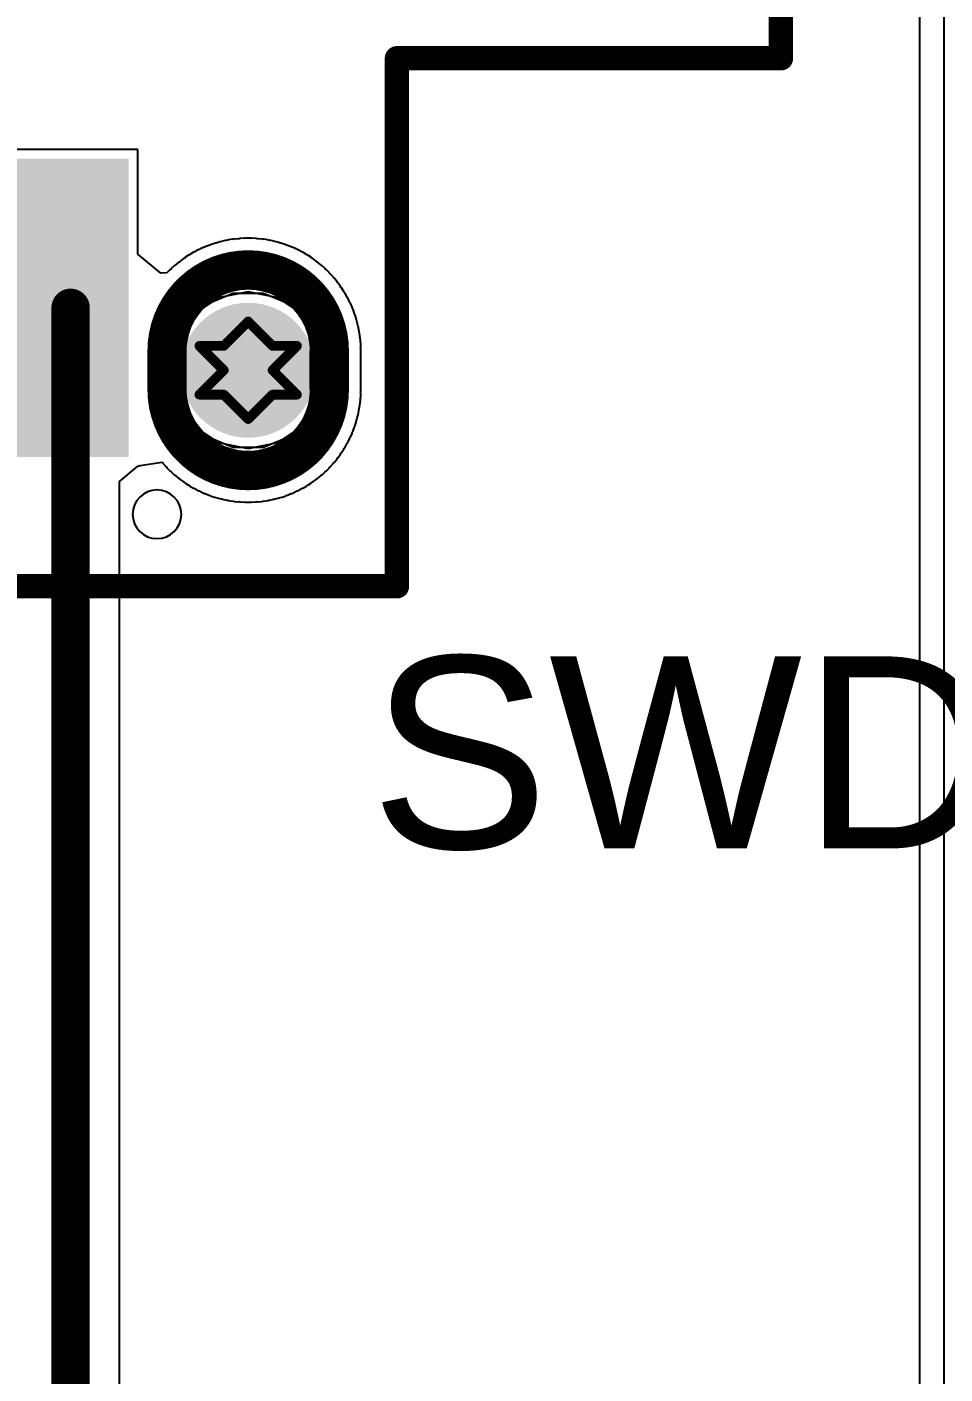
# Model space of a CAD drawing. Header units: inches. Extents: x -3 to 423, y -3 to 110.
# Drawn here: x 58.34 to 63.12, y 69.77 to 76.79 of the extents above; entities that cross this region are included whole.
import ezdxf

# ---------------------------------------------------------------- set-up
doc = ezdxf.new("R2010")
doc.units = ezdxf.units.IN
for name, color, linetype in [('Bottom Layer', 5, 'Continuous'), ('Bottom Solder', 6, 'Continuous'), ('Drill Drawing', 1, 'Continuous'), ('Mechanical 1', 6, 'Continuous'), ('Mid Layer', 16, 'Continuous'), ('Mid Layer 2', 76, 'Continuous'), ('Multi-Layer', 9, 'Continuous'), ('Pad Holes', 156, 'Continuous'), ('Top Layer', 1, 'Continuous'), ('Top Overlay', 2, 'Continuous'), ('Top Paste', 8, 'Continuous'), ('Top Solder', 216, 'Continuous')]:
    doc.layers.add(name, color=color, linetype=linetype)
doc.styles.add('Arial', font='', dxfattribs={"height": 0.2})
doc.styles.get('Arial').set_extended_font_data('Arial')

msp = doc.modelspace()

# ---------------------------------------------------------------- hatches: boundary and pattern name
at = {"layer": 'Bottom Layer'}
h = msp.add_hatch(color=5, dxfattribs=at)
edge = h.paths.add_edge_path()
edge.add_arc((59.495, 75), 0.25, 0, 360)
at = {"layer": 'Bottom Solder'}
h = msp.add_hatch(color=6, dxfattribs=at)
edge = h.paths.add_edge_path()
edge.add_arc((59.495, 75), 0.3516, 0, 360)
at = {"layer": 'Mid Layer'}
h = msp.add_hatch(color=16, dxfattribs=at)
edge = h.paths.add_edge_path()
edge.add_arc((59.495, 75), 0.25, 0, 360)
at = {"layer": 'Mid Layer 2'}
h = msp.add_hatch(color=76, dxfattribs=at)
edge = h.paths.add_edge_path()
edge.add_arc((59.495, 75), 0.25, 0, 360)
at = {"layer": 'Multi-Layer'}
h = msp.add_hatch(color=9, dxfattribs=at)
edge = h.paths.add_edge_path()
edge.add_arc((59.495, 75), 0.25, 0, 360)
at = {"layer": 'Pad Holes'}
h = msp.add_hatch(color=7, dxfattribs=at)
edge = h.paths.add_edge_path()
edge.add_arc((59.495, 75), 0.25, 0, 360)
at = {"layer": 'Top Layer'}
msp.add_hatch(color=1, dxfattribs=at).paths.add_polyline_path([(58.77, 74.65), (58.37, 74.65), (58.37, 76), (58.77, 76)])
h = msp.add_hatch(color=1, dxfattribs=at)
edge = h.paths.add_edge_path()
edge.add_arc((59.495, 75), 0.25, 0, 360)
at = {"layer": 'Top Paste'}
msp.add_hatch(color=8, dxfattribs=at).paths.add_polyline_path([(58.77, 74.65), (58.37, 74.65), (58.37, 76), (58.77, 76)])
at = {"layer": 'Top Solder'}
msp.add_hatch(color=216, dxfattribs=at).paths.add_polyline_path([(58.8716, 74.5484), (58.2684, 74.5484), (58.2684, 76.1016), (58.8716, 76.1016)])
h = msp.add_hatch(color=216, dxfattribs=at)
edge = h.paths.add_edge_path()
edge.add_arc((59.495, 75), 0.3516, 0, 360)

# ---------------------------------------------------------------- linework, layer by layer
at = {"layer": 'Bottom Layer'}
for p, q in [((63.119, 78), (63.119, 68.91)), ((59.3389, 75.3768), (59.2066, 75.2884)), ((59.495, 75.4078), (59.3389, 75.3768)), ((59.6511, 75.3768), (59.495, 75.4078)), ((59.7834, 75.2884), (59.6511, 75.3768)), ((59.2066, 75.2884), (59.1182, 75.1561)), ((59.8718, 75.1561), (59.7834, 75.2884)), ((59.1182, 75.1561), (59.0872, 75)), ((59.9028, 75), (59.8718, 75.1561)), ((59.0872, 75), (59.1182, 74.8439)), ((59.8718, 74.8439), (59.9028, 75)), ((59.1182, 74.8439), (59.2066, 74.7116)), ((59.7834, 74.7116), (59.8718, 74.8439)), ((59.2066, 74.7116), (59.3389, 74.6232)), ((59.6511, 74.6232), (59.7834, 74.7116)), ((59.3389, 74.6232), (59.495, 74.5922)), ((59.495, 74.5922), (59.6511, 74.6232))]:
    msp.add_line(p, q, dxfattribs=at)
at = {"layer": 'Drill Drawing', "const_width": 0.0508}
for points in [[(59.368, 75.127), (59.495, 75.254)], [(59.495, 75.254), (59.622, 75.127)], [(59.241, 75.127), (59.368, 75)], [(59.241, 75.127), (59.368, 75.127)], [(59.622, 75.127), (59.749, 75.127)], [(59.622, 75), (59.749, 75.127)], [(59.241, 74.873), (59.368, 75)], [(59.622, 75), (59.749, 74.873)], [(59.241, 74.873), (59.368, 74.873)], [(59.368, 74.873), (59.495, 74.746)], [(59.495, 74.746), (59.622, 74.873)], [(59.622, 74.873), (59.749, 74.873)]]:
    msp.add_lwpolyline(points, dxfattribs=at)
at = {"layer": 'Drill Drawing', "const_width": 0.0254}
for points in [[(59.4823, 75.254, 1), (59.5077, 75.254, 1)], [(59.4823, 75.254, 1), (59.5077, 75.254, 1)], [(59.2283, 75.127, 1), (59.2537, 75.127, 1)], [(59.2283, 75.127, 1), (59.2537, 75.127, 1)], [(59.3553, 75.127, 1), (59.3807, 75.127, 1)], [(59.3553, 75.127, 1), (59.3807, 75.127, 1)], [(59.6093, 75.127, 1), (59.6347, 75.127, 1)], [(59.6093, 75.127, 1), (59.6347, 75.127, 1)], [(59.7363, 75.127, 1), (59.7617, 75.127, 1)], [(59.7363, 75.127, 1), (59.7617, 75.127, 1)], [(59.3553, 75, 1), (59.3807, 75, 1)], [(59.3553, 75, 1), (59.3807, 75, 1)], [(59.6093, 75, 1), (59.6347, 75, 1)], [(59.6093, 75, 1), (59.6347, 75, 1)], [(59.2283, 74.873, 1), (59.2537, 74.873, 1)], [(59.2283, 74.873, 1), (59.2537, 74.873, 1)], [(59.3553, 74.873, 1), (59.3807, 74.873, 1)], [(59.3553, 74.873, 1), (59.3807, 74.873, 1)], [(59.6093, 74.873, 1), (59.6347, 74.873, 1)], [(59.6093, 74.873, 1), (59.6347, 74.873, 1)], [(59.7363, 74.873, 1), (59.7617, 74.873, 1)], [(59.7363, 74.873, 1), (59.7617, 74.873, 1)], [(59.4823, 74.746, 1), (59.5077, 74.746, 1)], [(59.4823, 74.746, 1), (59.5077, 74.746, 1)]]:
    msp.add_lwpolyline(points, format="xyb", close=True, dxfattribs=at)
at = {"layer": 'Mechanical 1', "const_width": 0.127}
for points in [[(62.27, 76.625), (62.27, 79.75)], [(60.27, 73.875), (60.27, 76.625)], [(60.27, 76.625), (62.27, 76.625)], [(54.27, 73.875), (60.27, 73.875)]]:
    msp.add_lwpolyline(points, dxfattribs=at)
at = {"layer": 'Mechanical 1', "const_width": 0.0635}
for points in [[(60.2382, 76.625, 1), (60.3017, 76.625, 1)], [(60.2382, 76.625, 1), (60.3017, 76.625, 1)], [(62.2382, 76.625, 1), (62.3017, 76.625, 1)], [(62.2382, 76.625, 1), (62.3017, 76.625, 1)], [(60.2382, 73.875, 1), (60.3017, 73.875, 1)], [(60.2382, 73.875, 1), (60.3017, 73.875, 1)]]:
    msp.add_lwpolyline(points, format="xyb", close=True, dxfattribs=at)
at = {"layer": 'Mechanical 1'}
for points in [[(59.17, 75.1, -0.414214), (59.495, 75.425)], [(59.17, 75.1, -0.414214), (59.495, 75.425)], [(59.495, 75.425, -0.414214), (59.82, 75.1)], [(59.495, 75.425, -0.414214), (59.82, 75.1)], [(59.495, 74.575, -0.414214), (59.17, 74.9)], [(59.495, 74.575, -0.414214), (59.17, 74.9)], [(59.82, 74.9, -0.414214), (59.495, 74.575)], [(59.82, 74.9, -0.414214), (59.495, 74.575)]]:
    msp.add_lwpolyline(points, format="xyb", dxfattribs=at)
for points in [[(59.495, 75.425, 1), (59.495, 75.425, 1)], [(59.495, 75.425, 1), (59.495, 75.425, 1)], [(59.495, 75.425, 1), (59.495, 75.425, 1)], [(59.495, 75.425, 1), (59.495, 75.425, 1)], [(59.17, 75.1, 1), (59.17, 75.1, 1)], [(59.17, 75.1, 1), (59.17, 75.1, 1)], [(59.17, 75.1, 1), (59.17, 75.1, 1)], [(59.17, 75.1, 1), (59.17, 75.1, 1)], [(59.82, 75.1, 1), (59.82, 75.1, 1)], [(59.82, 75.1, 1), (59.82, 75.1, 1)], [(59.82, 75.1, 1), (59.82, 75.1, 1)], [(59.82, 75.1, 1), (59.82, 75.1, 1)], [(59.17, 74.9, 1), (59.17, 74.9, 1)], [(59.17, 74.9, 1), (59.17, 74.9, 1)], [(59.17, 74.9, 1), (59.17, 74.9, 1)], [(59.17, 74.9, 1), (59.17, 74.9, 1)], [(59.82, 74.9, 1), (59.82, 74.9, 1)], [(59.82, 74.9, 1), (59.82, 74.9, 1)], [(59.82, 74.9, 1), (59.82, 74.9, 1)], [(59.82, 74.9, 1), (59.82, 74.9, 1)], [(59.495, 74.575, 1), (59.495, 74.575, 1)], [(59.495, 74.575, 1), (59.495, 74.575, 1)], [(59.495, 74.575, 1), (59.495, 74.575, 1)], [(59.495, 74.575, 1), (59.495, 74.575, 1)]]:
    msp.add_lwpolyline(points, format="xyb", close=True, dxfattribs=at)
for points in [[(59.17, 74.9), (59.17, 75.1)], [(59.17, 74.9), (59.17, 75.1)], [(59.82, 74.9), (59.82, 75.1)], [(59.82, 74.9), (59.82, 75.1)]]:
    msp.add_lwpolyline(points, dxfattribs=at)
at = {"layer": 'Mid Layer'}
for p, q in [((63.119, 78), (63.119, 68.91)), ((59.3389, 75.3768), (59.2066, 75.2884)), ((59.495, 75.4078), (59.3389, 75.3768)), ((59.6511, 75.3768), (59.495, 75.4078)), ((59.7834, 75.2884), (59.6511, 75.3768)), ((59.2066, 75.2884), (59.1182, 75.1561)), ((59.8718, 75.1561), (59.7834, 75.2884)), ((59.1182, 75.1561), (59.0872, 75)), ((59.9028, 75), (59.8718, 75.1561)), ((59.0872, 75), (59.1182, 74.8439)), ((59.8718, 74.8439), (59.9028, 75)), ((59.1182, 74.8439), (59.2066, 74.7116)), ((59.7834, 74.7116), (59.8718, 74.8439)), ((59.2066, 74.7116), (59.3389, 74.6232)), ((59.6511, 74.6232), (59.7834, 74.7116)), ((59.3389, 74.6232), (59.495, 74.5922)), ((59.495, 74.5922), (59.6511, 74.6232))]:
    msp.add_line(p, q, dxfattribs=at)
at = {"layer": 'Mid Layer 2'}
for p, q in [((62.992, 78), (62.992, 38.7447)), ((59.4154, 75.4), (59.2684, 75.3391)), ((59.5746, 75.4), (59.4154, 75.4)), ((59.7216, 75.3391), (59.5746, 75.4)), ((59.2684, 75.3391), (59.1559, 75.2266)), ((59.8341, 75.2266), (59.7216, 75.3391)), ((59.1559, 75.2266), (59.095, 75.0796)), ((59.895, 75.0796), (59.8341, 75.2266)), ((59.095, 75.0796), (59.095, 74.9204)), ((59.895, 74.9204), (59.895, 75.0796)), ((59.095, 74.9204), (59.1559, 74.7734)), ((59.8341, 74.7734), (59.895, 74.9204)), ((59.1559, 74.7734), (59.2684, 74.6609)), ((59.7216, 74.6609), (59.8341, 74.7734)), ((59.2684, 74.6609), (59.4154, 74.6)), ((59.5746, 74.6), (59.7216, 74.6609)), ((59.4154, 74.6), (59.5746, 74.6))]:
    msp.add_line(p, q, dxfattribs=at)
at = {"layer": 'Top Layer'}
for p, q in [((63.119, 78), (63.119, 68.91)), ((58.92, 76.15), (56.27, 76.15)), ((58.92, 75.6048), (58.92, 76.15)), ((59.2663, 75.6411), (59.246, 75.6321)), ((59.2708, 75.6412), (59.2663, 75.6411)), ((59.2741, 75.6444), (59.2708, 75.6412)), ((59.2949, 75.6523), (59.2741, 75.6444)), ((59.2994, 75.6522), (59.2949, 75.6523)), ((59.3029, 75.6552), (59.2994, 75.6522)), ((59.324, 75.662), (59.3029, 75.6552)), ((59.3286, 75.6617), (59.324, 75.662)), ((59.3322, 75.6645), (59.3286, 75.6617)), ((59.3537, 75.6702), (59.3322, 75.6645)), ((59.3582, 75.6696), (59.3537, 75.6702)), ((59.362, 75.6722), (59.3582, 75.6696)), ((59.3838, 75.6768), (59.362, 75.6722)), ((59.3882, 75.676), (59.3838, 75.6768)), ((59.3921, 75.6784), (59.3882, 75.676)), ((59.4141, 75.6819), (59.3921, 75.6784)), ((59.4185, 75.6808), (59.4141, 75.6819)), ((59.4225, 75.683), (59.4185, 75.6808)), ((59.4447, 75.6853), (59.4225, 75.683)), ((59.449, 75.684), (59.4447, 75.6853)), ((59.4532, 75.686), (59.449, 75.684)), ((59.4754, 75.6871), (59.4532, 75.686)), ((59.4797, 75.6856), (59.4754, 75.6871)), ((59.4839, 75.6874), (59.4797, 75.6856)), ((59.5061, 75.6874), (59.4839, 75.6874)), ((59.5104, 75.6856), (59.5061, 75.6874)), ((59.5147, 75.6871), (59.5104, 75.6856)), ((59.5369, 75.686), (59.5147, 75.6871)), ((59.541, 75.684), (59.5369, 75.686)), ((59.5453, 75.6853), (59.541, 75.684)), ((59.5674, 75.683), (59.5453, 75.6853)), ((59.5714, 75.6808), (59.5674, 75.683)), ((59.5759, 75.6819), (59.5714, 75.6808)), ((59.5979, 75.6784), (59.5759, 75.6819)), ((59.6018, 75.676), (59.5979, 75.6784)), ((59.6062, 75.6768), (59.6018, 75.676)), ((59.628, 75.6722), (59.6062, 75.6768)), ((59.6318, 75.6696), (59.628, 75.6722)), ((59.6363, 75.6702), (59.6318, 75.6696)), ((59.6578, 75.6645), (59.6363, 75.6702)), ((59.6614, 75.6617), (59.6578, 75.6645)), ((59.6659, 75.662), (59.6614, 75.6617)), ((59.6871, 75.6552), (59.6659, 75.662)), ((59.6906, 75.6522), (59.6871, 75.6552)), ((59.6951, 75.6523), (59.6906, 75.6522)), ((59.7159, 75.6444), (59.6951, 75.6523)), ((59.7192, 75.6412), (59.7159, 75.6444)), ((59.7237, 75.6411), (59.7192, 75.6412)), ((59.7441, 75.6321), (59.7237, 75.6411)), ((59.0396, 75.5061), (58.92, 75.6048)), ((59.1384, 75.5648), (59.134, 75.5635)), ((59.1407, 75.5686), (59.1384, 75.5648)), ((59.1587, 75.5817), (59.1407, 75.5686)), ((59.1632, 75.5828), (59.1587, 75.5817)), ((59.1658, 75.5865), (59.1632, 75.5828)), ((59.1844, 75.5987), (59.1658, 75.5865)), ((59.1889, 75.5995), (59.1844, 75.5987)), ((59.1917, 75.6031), (59.1889, 75.5995)), ((59.211, 75.6142), (59.1917, 75.6031)), ((59.2155, 75.6148), (59.211, 75.6142)), ((59.2184, 75.6183), (59.2155, 75.6148)), ((59.2383, 75.6284), (59.2184, 75.6183)), ((59.2428, 75.6288), (59.2383, 75.6284)), ((59.246, 75.6321), (59.2428, 75.6288)), ((59.7472, 75.6287), (59.7441, 75.6321)), ((59.7518, 75.6284), (59.7472, 75.6287)), ((59.7716, 75.6183), (59.7518, 75.6284)), ((59.7745, 75.6148), (59.7716, 75.6183)), ((59.779, 75.6142), (59.7745, 75.6148)), ((59.7983, 75.6031), (59.779, 75.6142)), ((59.8011, 75.5995), (59.7983, 75.6031)), ((59.8055, 75.5987), (59.8011, 75.5995)), ((59.8242, 75.5866), (59.8055, 75.5987)), ((59.8268, 75.5828), (59.8242, 75.5866)), ((59.8313, 75.5817), (59.8268, 75.5828)), ((59.8493, 75.5686), (59.8313, 75.5817)), ((59.8516, 75.5648), (59.8493, 75.5686)), ((59.856, 75.5635), (59.8516, 75.5648)), ((59.0718, 75.5075), (59.0396, 75.5061)), ((59.0875, 75.5232), (59.0718, 75.5075)), ((59.0918, 75.5249), (59.0875, 75.5232)), ((59.0937, 75.5291), (59.0918, 75.5249)), ((59.1103, 75.5439), (59.0937, 75.5291)), ((59.1145, 75.5455), (59.1103, 75.5439)), ((59.1167, 75.5495), (59.1145, 75.5455)), ((59.134, 75.5635), (59.1167, 75.5495)), ((59.3531, 75.5008), (59.3323, 75.4928)), ((59.3743, 75.5076), (59.3531, 75.5008)), ((59.3957, 75.5134), (59.3743, 75.5076)), ((59.4175, 75.518), (59.3957, 75.5134)), ((59.4395, 75.5215), (59.4175, 75.518)), ((59.4616, 75.5238), (59.4395, 75.5215)), ((59.4839, 75.525), (59.4616, 75.5238)), ((59.5061, 75.525), (59.4839, 75.525)), ((59.5284, 75.5238), (59.5061, 75.525)), ((59.5505, 75.5215), (59.5284, 75.5238)), ((59.5725, 75.518), (59.5505, 75.5215)), ((59.5942, 75.5134), (59.5725, 75.518)), ((59.6158, 75.5076), (59.5942, 75.5134)), ((59.6369, 75.5008), (59.6158, 75.5076)), ((59.6577, 75.4928), (59.6369, 75.5008)), ((59.8733, 75.5495), (59.856, 75.5635)), ((59.8755, 75.5455), (59.8733, 75.5495)), ((59.8797, 75.5439), (59.8755, 75.5455)), ((59.8963, 75.5291), (59.8797, 75.5439)), ((59.8982, 75.5249), (59.8963, 75.5291)), ((59.9025, 75.5232), (59.8982, 75.5249)), ((59.9182, 75.5075), (59.9025, 75.5232)), ((59.9199, 75.5032), (59.9182, 75.5075)), ((59.9241, 75.5013), (59.9199, 75.5032)), ((59.939, 75.4847), (59.9241, 75.5013)), ((59.2362, 75.4373), (59.2189, 75.4233)), ((59.2542, 75.4504), (59.2362, 75.4373)), ((59.2729, 75.4625), (59.2542, 75.4504)), ((59.2921, 75.4736), (59.2729, 75.4625)), ((59.312, 75.4837), (59.2921, 75.4736)), ((59.3323, 75.4928), (59.312, 75.4837)), ((59.4695, 75.4241), (59.4865, 75.425)), ((59.4865, 75.425), (59.5035, 75.425)), ((59.5035, 75.425), (59.5205, 75.4241)), ((59.678, 75.4837), (59.6577, 75.4928)), ((59.6979, 75.4736), (59.678, 75.4837)), ((59.7171, 75.4625), (59.6979, 75.4736)), ((59.7358, 75.4504), (59.7171, 75.4625)), ((59.7538, 75.4373), (59.7358, 75.4504)), ((59.7711, 75.4233), (59.7538, 75.4373)), ((59.9405, 75.4805), (59.939, 75.4847)), ((59.9445, 75.4783), (59.9405, 75.4805)), ((59.9585, 75.461), (59.9445, 75.4783)), ((59.9598, 75.4566), (59.9585, 75.461)), ((59.9636, 75.4543), (59.9598, 75.4566)), ((59.9767, 75.4363), (59.9636, 75.4543)), ((59.9778, 75.4318), (59.9767, 75.4363)), ((59.9815, 75.4292), (59.9778, 75.4318)), ((59.9937, 75.4106), (59.9815, 75.4292)), ((59.1577, 75.3588), (59.1446, 75.3408)), ((59.1717, 75.3761), (59.1577, 75.3588)), ((59.1866, 75.3926), (59.1717, 75.3761)), ((59.2024, 75.4084), (59.1866, 75.3926)), ((59.2189, 75.4233), (59.2024, 75.4084)), ((59.2839, 75.3472), (59.2971, 75.3579)), ((59.2971, 75.3579), (59.3108, 75.3679)), ((59.3108, 75.3679), (59.3251, 75.3772)), ((59.3251, 75.3772), (59.3399, 75.3857)), ((59.3399, 75.3857), (59.355, 75.3934)), ((59.355, 75.3934), (59.3706, 75.4004)), ((59.3706, 75.4004), (59.3865, 75.4065)), ((59.3865, 75.4065), (59.4027, 75.4117)), ((59.4027, 75.4117), (59.4191, 75.4161)), ((59.4191, 75.4161), (59.4357, 75.4197)), ((59.4357, 75.4197), (59.4526, 75.4223)), ((59.4526, 75.4223), (59.4695, 75.4241)), ((59.5205, 75.4241), (59.5374, 75.4223)), ((59.5374, 75.4223), (59.5542, 75.4197)), ((59.5542, 75.4197), (59.5709, 75.4161)), ((59.5709, 75.4161), (59.5873, 75.4117)), ((59.5873, 75.4117), (59.6035, 75.4065)), ((59.6035, 75.4065), (59.6194, 75.4004)), ((59.6194, 75.4004), (59.635, 75.3934)), ((59.635, 75.3934), (59.6501, 75.3857)), ((59.6501, 75.3857), (59.6649, 75.3772)), ((59.6649, 75.3772), (59.6791, 75.3679)), ((59.6791, 75.3679), (59.6929, 75.3579)), ((59.6929, 75.3579), (59.7061, 75.3472)), ((59.7877, 75.4084), (59.7711, 75.4233)), ((59.8034, 75.3926), (59.7877, 75.4084)), ((59.8183, 75.3761), (59.8034, 75.3926)), ((59.8323, 75.3588), (59.8183, 75.3761)), ((59.8454, 75.3408), (59.8323, 75.3588)), ((59.9945, 75.4061), (59.9937, 75.4106)), ((59.9981, 75.4033), (59.9945, 75.4061)), ((60.0092, 75.384), (59.9981, 75.4033)), ((60.0098, 75.3795), (60.0092, 75.384)), ((60.0133, 75.3765), (60.0098, 75.3795)), ((60.0234, 75.3567), (60.0133, 75.3765)), ((60.0238, 75.3522), (60.0234, 75.3567)), ((59.1214, 75.3029), (59.1113, 75.283)), ((59.1325, 75.3221), (59.1214, 75.3029)), ((59.1446, 75.3408), (59.1325, 75.3221)), ((59.2178, 75.2699), (59.2271, 75.2841)), ((59.2271, 75.2841), (59.2371, 75.2979)), ((59.2371, 75.2979), (59.2478, 75.3111)), ((59.2478, 75.3111), (59.2592, 75.3238)), ((59.2592, 75.3238), (59.2712, 75.3358)), ((59.2712, 75.3358), (59.2839, 75.3472)), ((59.7061, 75.3472), (59.7188, 75.3358)), ((59.7188, 75.3358), (59.7308, 75.3238)), ((59.7308, 75.3238), (59.7422, 75.3111)), ((59.7422, 75.3111), (59.7529, 75.2979)), ((59.7529, 75.2979), (59.7629, 75.2841)), ((59.7629, 75.2841), (59.7722, 75.2699)), ((59.8575, 75.3221), (59.8454, 75.3408)), ((59.8686, 75.3029), (59.8575, 75.3221)), ((59.8787, 75.283), (59.8686, 75.3029)), ((60.0271, 75.349), (60.0238, 75.3522)), ((60.0361, 75.3287), (60.0271, 75.349)), ((60.0362, 75.3242), (60.0361, 75.3287)), ((60.0393, 75.3209), (60.0362, 75.3242)), ((60.0473, 75.3001), (60.0393, 75.3209)), ((60.0472, 75.2956), (60.0473, 75.3001)), ((60.0502, 75.2921), (60.0472, 75.2956)), ((60.057, 75.2709), (60.0502, 75.2921)), ((59.0874, 75.2207), (59.0816, 75.1993)), ((59.0942, 75.2419), (59.0874, 75.2207)), ((59.1022, 75.2627), (59.0942, 75.2419)), ((59.1113, 75.283), (59.1022, 75.2627)), ((59.1885, 75.2085), (59.1946, 75.2244)), ((59.1946, 75.2244), (59.2016, 75.24)), ((59.2016, 75.24), (59.2093, 75.2551)), ((59.2093, 75.2551), (59.2178, 75.2699)), ((59.7722, 75.2699), (59.7807, 75.2551)), ((59.7807, 75.2551), (59.7884, 75.24)), ((59.7884, 75.24), (59.7954, 75.2244)), ((59.7954, 75.2244), (59.8015, 75.2085)), ((59.8878, 75.2627), (59.8787, 75.283)), ((59.8958, 75.2419), (59.8878, 75.2627)), ((59.9026, 75.2207), (59.8958, 75.2419)), ((59.9084, 75.1993), (59.9026, 75.2207)), ((60.0567, 75.2664), (60.057, 75.2709)), ((60.0595, 75.2628), (60.0567, 75.2664)), ((60.0652, 75.2413), (60.0595, 75.2628)), ((60.0646, 75.2368), (60.0652, 75.2413)), ((60.0672, 75.233), (60.0646, 75.2368)), ((60.0718, 75.2112), (60.0672, 75.233)), ((59.0735, 75.1555), (59.0712, 75.1334)), ((59.077, 75.1775), (59.0735, 75.1555)), ((59.0816, 75.1993), (59.077, 75.1775)), ((59.1727, 75.1424), (59.1753, 75.1592)), ((59.1753, 75.1592), (59.1789, 75.1759)), ((59.1789, 75.1759), (59.1833, 75.1923)), ((59.1833, 75.1923), (59.1885, 75.2085)), ((59.8015, 75.2085), (59.8067, 75.1923)), ((59.8067, 75.1923), (59.8111, 75.1759)), ((59.8111, 75.1759), (59.8147, 75.1592)), ((59.8147, 75.1592), (59.8173, 75.1424)), ((59.913, 75.1775), (59.9084, 75.1993)), ((59.9165, 75.1555), (59.913, 75.1775)), ((59.9188, 75.1333), (59.9165, 75.1555)), ((60.071, 75.2067), (60.0718, 75.2112)), ((60.0734, 75.2029), (60.071, 75.2067)), ((60.0769, 75.1809), (60.0734, 75.2029)), ((60.0758, 75.1765), (60.0769, 75.1809)), ((60.078, 75.1725), (60.0758, 75.1765)), ((60.0803, 75.1503), (60.078, 75.1725)), ((60.079, 75.146), (60.0803, 75.1503)), ((60.081, 75.1418), (60.079, 75.146)), ((59.0712, 75.1334), (59.07, 75.1111)), ((59.07, 75.1111), (59.07, 75)), ((59.17, 75.1085), (59.1709, 75.1255)), ((59.17, 75), (59.17, 75.1085)), ((59.1709, 75.1255), (59.1727, 75.1424)), ((59.8173, 75.1424), (59.8191, 75.1255)), ((59.8191, 75.1255), (59.82, 75.1085)), ((59.82, 75.1085), (59.82, 75)), ((59.92, 75.1111), (59.9188, 75.1333)), ((59.92, 75), (59.92, 75.1111)), ((60.0806, 75.1153), (60.0821, 75.1196)), ((60.0824, 75.1111), (60.0806, 75.1153)), ((60.0821, 75.1196), (60.081, 75.1418)), ((60.0824, 74.8889), (60.0824, 75.1111)), ((59.17, 75), (59.07, 75)), ((59.07, 75), (59.07, 74.8889)), ((59.07, 75), (59.17, 75)), ((59.17, 74.8915), (59.17, 75)), ((59.92, 75), (59.82, 75)), ((59.82, 75), (59.82, 74.8915)), ((59.82, 75), (59.92, 75)), ((59.92, 74.8889), (59.92, 75)), ((59.07, 74.8889), (59.0712, 74.8666)), ((59.0712, 74.8666), (59.0735, 74.8445)), ((59.1709, 74.8745), (59.17, 74.8915)), ((59.1727, 74.8576), (59.1709, 74.8745)), ((59.8191, 74.8745), (59.8173, 74.8576)), ((59.82, 74.8915), (59.8191, 74.8745)), ((59.9165, 74.8445), (59.9188, 74.8666)), ((59.9188, 74.8666), (59.92, 74.8889)), ((60.0806, 74.8846), (60.0824, 74.8889)), ((60.0821, 74.8803), (60.0806, 74.8846)), ((60.081, 74.8581), (60.0821, 74.8803)), ((59.0735, 74.8445), (59.077, 74.8225)), ((59.077, 74.8225), (59.0816, 74.8007)), ((59.0816, 74.8007), (59.0874, 74.7792)), ((59.1753, 74.8407), (59.1727, 74.8576)), ((59.1789, 74.8241), (59.1753, 74.8407)), ((59.1833, 74.8077), (59.1789, 74.8241)), ((59.1885, 74.7915), (59.1833, 74.8077)), ((59.8067, 74.8077), (59.8015, 74.7915)), ((59.8111, 74.8241), (59.8067, 74.8077)), ((59.8147, 74.8408), (59.8111, 74.8241)), ((59.8173, 74.8576), (59.8147, 74.8408)), ((59.9026, 74.7792), (59.9084, 74.8007)), ((59.9084, 74.8007), (59.913, 74.8225)), ((59.913, 74.8225), (59.9165, 74.8445)), ((60.071, 74.7932), (60.0734, 74.7971)), ((60.0718, 74.7887), (60.071, 74.7932)), ((60.0734, 74.7971), (60.0769, 74.8191)), ((60.0758, 74.8236), (60.078, 74.8276)), ((60.0769, 74.8191), (60.0758, 74.8236)), ((60.078, 74.8276), (60.0803, 74.8497)), ((60.079, 74.854), (60.081, 74.8581)), ((60.0803, 74.8497), (60.079, 74.854)), ((59.0874, 74.7792), (59.0942, 74.7581)), ((59.0942, 74.7581), (59.1022, 74.7373)), ((59.1022, 74.7373), (59.1113, 74.717)), ((59.1946, 74.7756), (59.1885, 74.7915)), ((59.2016, 74.76), (59.1946, 74.7756)), ((59.2093, 74.7449), (59.2016, 74.76)), ((59.2178, 74.7301), (59.2093, 74.7449)), ((59.2271, 74.7159), (59.2178, 74.7301)), ((59.7722, 74.7301), (59.7629, 74.7159)), ((59.7807, 74.7449), (59.7722, 74.7301)), ((59.7884, 74.76), (59.7807, 74.7449)), ((59.7954, 74.7756), (59.7884, 74.76)), ((59.8015, 74.7915), (59.7954, 74.7756)), ((59.8787, 74.717), (59.8878, 74.7373)), ((59.8878, 74.7373), (59.8958, 74.7581)), ((59.8958, 74.7581), (59.9026, 74.7792)), ((60.0502, 74.7079), (60.0571, 74.7291)), ((60.0567, 74.7336), (60.0595, 74.7372)), ((60.0571, 74.7291), (60.0567, 74.7336)), ((60.0595, 74.7372), (60.0652, 74.7587)), ((60.0646, 74.7632), (60.0672, 74.767)), ((60.0652, 74.7587), (60.0646, 74.7632)), ((60.0672, 74.767), (60.0718, 74.7887)), ((59.1113, 74.717), (59.1214, 74.6971)), ((59.1214, 74.6971), (59.1325, 74.6779)), ((59.1325, 74.6779), (59.1446, 74.6592)), ((59.1446, 74.6592), (59.1577, 74.6412)), ((59.2371, 74.7021), (59.2271, 74.7159)), ((59.2478, 74.6889), (59.2371, 74.7021)), ((59.2592, 74.6762), (59.2478, 74.6889)), ((59.2712, 74.6642), (59.2592, 74.6762)), ((59.2839, 74.6528), (59.2712, 74.6642)), ((59.2971, 74.6421), (59.2839, 74.6528)), ((59.7061, 74.6528), (59.6929, 74.6421)), ((59.7188, 74.6642), (59.7061, 74.6528)), ((59.7308, 74.6762), (59.7188, 74.6642)), ((59.7422, 74.6889), (59.7308, 74.6762)), ((59.7529, 74.7021), (59.7422, 74.6889)), ((59.7629, 74.7159), (59.7529, 74.7021)), ((59.8323, 74.6412), (59.8454, 74.6592)), ((59.8454, 74.6592), (59.8575, 74.6779)), ((59.8575, 74.6779), (59.8686, 74.6971)), ((59.8686, 74.6971), (59.8787, 74.717)), ((60.0271, 74.6509), (60.0361, 74.6713)), ((60.0361, 74.6713), (60.0362, 74.6758)), ((60.0362, 74.6758), (60.0393, 74.6791)), ((60.0393, 74.6791), (60.0473, 74.6999)), ((60.0472, 74.7044), (60.0502, 74.7079)), ((60.0473, 74.6999), (60.0472, 74.7044)), ((59.1577, 74.6412), (59.1717, 74.6239)), ((59.1717, 74.6239), (59.1866, 74.6073)), ((59.1866, 74.6073), (59.2024, 74.5916)), ((59.2024, 74.5916), (59.2189, 74.5767)), ((59.3109, 74.6321), (59.2971, 74.6421)), ((59.3251, 74.6228), (59.3109, 74.6321)), ((59.3399, 74.6143), (59.3251, 74.6228)), ((59.355, 74.6066), (59.3399, 74.6143)), ((59.3706, 74.5996), (59.355, 74.6066)), ((59.3865, 74.5935), (59.3706, 74.5996)), ((59.4027, 74.5883), (59.3865, 74.5935)), ((59.4191, 74.5839), (59.4027, 74.5883)), ((59.4358, 74.5803), (59.4191, 74.5839)), ((59.5709, 74.5839), (59.5542, 74.5803)), ((59.5873, 74.5883), (59.5709, 74.5839)), ((59.6035, 74.5935), (59.5873, 74.5883)), ((59.6194, 74.5996), (59.6035, 74.5935)), ((59.635, 74.6066), (59.6194, 74.5996)), ((59.6501, 74.6143), (59.635, 74.6066)), ((59.6649, 74.6228), (59.6501, 74.6143)), ((59.6791, 74.6321), (59.6649, 74.6228)), ((59.6929, 74.6421), (59.6791, 74.6321)), ((59.7711, 74.5767), (59.7877, 74.5916)), ((59.7877, 74.5916), (59.8034, 74.6073)), ((59.8034, 74.6073), (59.8183, 74.6239)), ((59.8183, 74.6239), (59.8323, 74.6412)), ((59.9816, 74.5708), (59.9937, 74.5895)), ((59.9937, 74.5895), (59.9945, 74.5939)), ((59.9945, 74.5939), (59.9981, 74.5967)), ((59.9981, 74.5967), (60.0092, 74.616)), ((60.0092, 74.616), (60.0098, 74.6205)), ((60.0098, 74.6205), (60.0133, 74.6234)), ((60.0133, 74.6234), (60.0234, 74.6432)), ((60.0234, 74.6432), (60.0237, 74.6478)), ((60.0237, 74.6478), (60.0271, 74.6509)), ((58.9324, 74.5043), (59.0456, 74.5217)), ((59.0456, 74.5217), (59.0495, 74.5195)), ((59.0495, 74.5195), (59.0511, 74.5153)), ((59.0511, 74.5153), (59.0659, 74.4987)), ((59.2189, 74.5767), (59.2362, 74.5627)), ((59.2362, 74.5627), (59.2542, 74.5496)), ((59.2542, 74.5496), (59.2729, 74.5375)), ((59.2729, 74.5375), (59.2921, 74.5264)), ((59.2921, 74.5264), (59.312, 74.5163)), ((59.312, 74.5163), (59.3323, 74.5072)), ((59.4526, 74.5777), (59.4358, 74.5803)), ((59.4695, 74.5759), (59.4526, 74.5777)), ((59.4865, 74.575), (59.4695, 74.5759)), ((59.5035, 74.575), (59.4865, 74.575)), ((59.5205, 74.5759), (59.5035, 74.575)), ((59.5374, 74.5777), (59.5205, 74.5759)), ((59.5542, 74.5803), (59.5374, 74.5777)), ((59.6577, 74.5072), (59.678, 74.5163)), ((59.678, 74.5163), (59.6979, 74.5264)), ((59.6979, 74.5264), (59.7171, 74.5375)), ((59.7171, 74.5375), (59.7358, 74.5496)), ((59.7358, 74.5496), (59.7538, 74.5627)), ((59.7538, 74.5627), (59.7711, 74.5767)), ((59.9241, 74.4987), (59.939, 74.5153)), ((59.939, 74.5153), (59.9405, 74.5195)), ((59.9405, 74.5195), (59.9445, 74.5217)), ((59.9445, 74.5217), (59.9585, 74.539)), ((59.9585, 74.539), (59.9598, 74.5434)), ((59.9598, 74.5434), (59.9636, 74.5457)), ((59.9636, 74.5457), (59.9767, 74.5637)), ((59.9767, 74.5637), (59.9778, 74.5682)), ((59.9778, 74.5682), (59.9816, 74.5708)), ((58.8249, 74.4199), (58.92, 74.5)), ((58.92, 74.5), (58.9324, 74.5043)), ((59.0659, 74.4987), (59.0701, 74.4968)), ((59.0701, 74.4968), (59.0718, 74.4925)), ((59.0718, 74.4925), (59.0875, 74.4768)), ((59.0875, 74.4768), (59.0918, 74.4751)), ((59.0918, 74.4751), (59.0937, 74.4709)), ((59.0937, 74.4709), (59.1103, 74.456)), ((59.1103, 74.456), (59.1145, 74.4545)), ((59.1145, 74.4545), (59.1167, 74.4505)), ((59.1167, 74.4505), (59.134, 74.4365)), ((59.3323, 74.5072), (59.3531, 74.4992)), ((59.3531, 74.4992), (59.3743, 74.4924)), ((59.3743, 74.4924), (59.3957, 74.4866)), ((59.3957, 74.4866), (59.4175, 74.482)), ((59.4175, 74.482), (59.4395, 74.4785)), ((59.4395, 74.4785), (59.4616, 74.4762)), ((59.4616, 74.4762), (59.4839, 74.475)), ((59.4839, 74.475), (59.5061, 74.475)), ((59.5061, 74.475), (59.5283, 74.4762)), ((59.5283, 74.4762), (59.5505, 74.4785)), ((59.5505, 74.4785), (59.5725, 74.482)), ((59.5725, 74.482), (59.5942, 74.4866)), ((59.5942, 74.4866), (59.6158, 74.4924)), ((59.6158, 74.4924), (59.6369, 74.4992)), ((59.6369, 74.4992), (59.6577, 74.5072)), ((59.856, 74.4365), (59.8733, 74.4505)), ((59.8733, 74.4505), (59.8755, 74.4545)), ((59.8755, 74.4545), (59.8797, 74.456)), ((59.8797, 74.456), (59.8963, 74.4709)), ((59.8963, 74.4709), (59.8982, 74.4751)), ((59.8982, 74.4751), (59.9025, 74.4768)), ((59.9025, 74.4768), (59.9182, 74.4925)), ((59.9182, 74.4925), (59.9199, 74.4968)), ((59.9199, 74.4968), (59.9241, 74.4987)), ((58.8249, 63.8616), (58.8249, 74.4199)), ((59.134, 74.4365), (59.1384, 74.4352)), ((59.1384, 74.4352), (59.1408, 74.4314)), ((59.1408, 74.4314), (59.1587, 74.4183)), ((59.1587, 74.4183), (59.1632, 74.4172)), ((59.1632, 74.4172), (59.1658, 74.4134)), ((59.1658, 74.4134), (59.1845, 74.4013)), ((59.1845, 74.4013), (59.1889, 74.4005)), ((59.1889, 74.4005), (59.1917, 74.3969)), ((59.1917, 74.3969), (59.211, 74.3858)), ((59.211, 74.3858), (59.2155, 74.3852)), ((59.2155, 74.3852), (59.2184, 74.3817)), ((59.2184, 74.3817), (59.2382, 74.3716)), ((59.7517, 74.3716), (59.7715, 74.3817)), ((59.7715, 74.3817), (59.7745, 74.3852)), ((59.7745, 74.3852), (59.779, 74.3858)), ((59.779, 74.3858), (59.7983, 74.3969)), ((59.7983, 74.3969), (59.8011, 74.4005)), ((59.8011, 74.4005), (59.8056, 74.4013)), ((59.8056, 74.4013), (59.8242, 74.4135)), ((59.8242, 74.4135), (59.8268, 74.4172)), ((59.8268, 74.4172), (59.8312, 74.4183)), ((59.8312, 74.4183), (59.8493, 74.4314)), ((59.8493, 74.4314), (59.8516, 74.4352)), ((59.8516, 74.4352), (59.856, 74.4365)), ((59.2382, 74.3716), (59.2428, 74.3713)), ((59.2428, 74.3713), (59.2459, 74.3679)), ((59.2459, 74.3679), (59.2663, 74.3589)), ((59.2663, 74.3589), (59.2708, 74.3588)), ((59.2708, 74.3588), (59.2741, 74.3557)), ((59.2741, 74.3557), (59.2949, 74.3477)), ((59.2949, 74.3477), (59.2994, 74.3478)), ((59.2994, 74.3478), (59.3029, 74.3448)), ((59.3029, 74.3448), (59.3241, 74.3379)), ((59.3241, 74.3379), (59.3286, 74.3383)), ((59.3286, 74.3383), (59.3322, 74.3355)), ((59.3322, 74.3355), (59.3537, 74.3298)), ((59.3537, 74.3298), (59.3582, 74.3304)), ((59.3582, 74.3304), (59.362, 74.3278)), ((59.362, 74.3278), (59.3837, 74.3232)), ((59.3837, 74.3232), (59.3882, 74.324)), ((59.3882, 74.324), (59.3921, 74.3216)), ((59.3921, 74.3216), (59.4141, 74.3181)), ((59.4141, 74.3181), (59.4186, 74.3192)), ((59.4186, 74.3192), (59.4226, 74.317)), ((59.4226, 74.317), (59.4447, 74.3147)), ((59.4447, 74.3147), (59.449, 74.316)), ((59.449, 74.316), (59.4531, 74.314)), ((59.4531, 74.314), (59.4753, 74.3129)), ((59.4753, 74.3129), (59.4797, 74.3144)), ((59.4797, 74.3144), (59.4839, 74.3126)), ((59.4839, 74.3126), (59.5061, 74.3126)), ((59.5061, 74.3126), (59.5103, 74.3144)), ((59.5103, 74.3144), (59.5146, 74.3129)), ((59.5146, 74.3129), (59.5368, 74.314)), ((59.5368, 74.314), (59.5409, 74.316)), ((59.5409, 74.316), (59.5454, 74.3147)), ((59.5454, 74.3147), (59.5675, 74.317)), ((59.5675, 74.317), (59.5715, 74.3192)), ((59.5715, 74.3192), (59.5759, 74.3181)), ((59.5759, 74.3181), (59.5979, 74.3216)), ((59.5979, 74.3216), (59.6017, 74.324)), ((59.6017, 74.324), (59.6062, 74.3232)), ((59.6062, 74.3232), (59.628, 74.3278)), ((59.628, 74.3278), (59.6318, 74.3304)), ((59.6318, 74.3304), (59.6363, 74.3298)), ((59.6363, 74.3298), (59.6578, 74.3355)), ((59.6578, 74.3355), (59.6614, 74.3383)), ((59.6614, 74.3383), (59.666, 74.338)), ((59.666, 74.338), (59.6871, 74.3448)), ((59.6871, 74.3448), (59.6906, 74.3478)), ((59.6906, 74.3478), (59.6951, 74.3477)), ((59.6951, 74.3477), (59.7159, 74.3557)), ((59.7159, 74.3557), (59.7192, 74.3588)), ((59.7192, 74.3588), (59.7237, 74.3589)), ((59.7237, 74.3589), (59.744, 74.3679)), ((59.744, 74.3679), (59.7472, 74.3712)), ((59.7472, 74.3712), (59.7517, 74.3716))]:
    msp.add_line(p, q, dxfattribs=at)
at = {"layer": 'Top Layer', "const_width": 0.2}
msp.add_lwpolyline([(58.57, 63.8616), (58.57, 75.325)], dxfattribs=at)
at = {"layer": 'Top Layer', "const_width": 0.1}
msp.add_lwpolyline([(58.52, 75.325, 1), (58.62, 75.325, 1)], format="xyb", close=True, dxfattribs=at)
at = {"layer": 'Top Overlay'}
for points in [[(59.147, 74.25, 1), (58.893, 74.25, 1)], [(58.893, 74.25, 1), (58.893, 74.25, 1)], [(59.147, 74.25, 1), (59.147, 74.25, 1)]]:
    msp.add_lwpolyline(points, format="xyb", close=True, dxfattribs=at)
at = {"layer": 'Top Paste', "const_width": 0.1}
for points in [[(59.12, 75.1, -0.414214), (59.495, 75.475)], [(59.495, 75.475, -0.414214), (59.87, 75.1)], [(59.495, 74.525, -0.414214), (59.12, 74.9)], [(59.87, 74.9, -0.414214), (59.495, 74.525)]]:
    msp.add_lwpolyline(points, format="xyb", dxfattribs=at)
at = {"layer": 'Top Paste', "const_width": 0.05}
for points in [[(59.47, 75.475, 1), (59.52, 75.475, 1)], [(59.47, 75.475, 1), (59.52, 75.475, 1)], [(59.095, 75.1, 1), (59.145, 75.1, 1)], [(59.095, 75.1, 1), (59.145, 75.1, 1)], [(59.845, 75.1, 1), (59.895, 75.1, 1)], [(59.845, 75.1, 1), (59.895, 75.1, 1)], [(59.095, 74.9, 1), (59.145, 74.9, 1)], [(59.095, 74.9, 1), (59.145, 74.9, 1)], [(59.845, 74.9, 1), (59.895, 74.9, 1)], [(59.845, 74.9, 1), (59.895, 74.9, 1)], [(59.47, 74.525, 1), (59.52, 74.525, 1)], [(59.47, 74.525, 1), (59.52, 74.525, 1)]]:
    msp.add_lwpolyline(points, format="xyb", close=True, dxfattribs=at)
at = {"layer": 'Top Paste', "const_width": 0.1}
for points in [[(59.12, 74.9), (59.12, 75.1)], [(59.87, 74.9), (59.87, 75.1)]]:
    msp.add_lwpolyline(points, dxfattribs=at)
at = {"layer": 'Top Solder', "const_width": 0.2}
for points in [[(59.07, 75.1, -0.414214), (59.495, 75.525)], [(59.495, 75.525, -0.414214), (59.92, 75.1)], [(59.495, 74.475, -0.414214), (59.07, 74.9)], [(59.92, 74.9, -0.414214), (59.495, 74.475)]]:
    msp.add_lwpolyline(points, format="xyb", dxfattribs=at)
at = {"layer": 'Top Solder', "const_width": 0.1}
for points in [[(59.445, 75.525, 1), (59.545, 75.525, 1)], [(59.445, 75.525, 1), (59.545, 75.525, 1)], [(59.02, 75.1, 1), (59.12, 75.1, 1)], [(59.02, 75.1, 1), (59.12, 75.1, 1)], [(59.87, 75.1, 1), (59.97, 75.1, 1)], [(59.87, 75.1, 1), (59.97, 75.1, 1)], [(59.02, 74.9, 1), (59.12, 74.9, 1)], [(59.02, 74.9, 1), (59.12, 74.9, 1)], [(59.87, 74.9, 1), (59.97, 74.9, 1)], [(59.87, 74.9, 1), (59.97, 74.9, 1)], [(59.445, 74.475, 1), (59.545, 74.475, 1)], [(59.445, 74.475, 1), (59.545, 74.475, 1)]]:
    msp.add_lwpolyline(points, format="xyb", close=True, dxfattribs=at)
at = {"layer": 'Top Solder', "const_width": 0.2}
for points in [[(59.07, 74.9), (59.07, 75.1)], [(59.92, 74.9), (59.92, 75.1)]]:
    msp.add_lwpolyline(points, dxfattribs=at)

# ---------------------------------------------------------------- texts
at = {"layer": 'Top Overlay', "style": 'Arial'}
msp.add_text('SWD1', height=1, dxfattribs=at).set_placement((60.13, 72.51))

doc.saveas('drawing.dxf')
